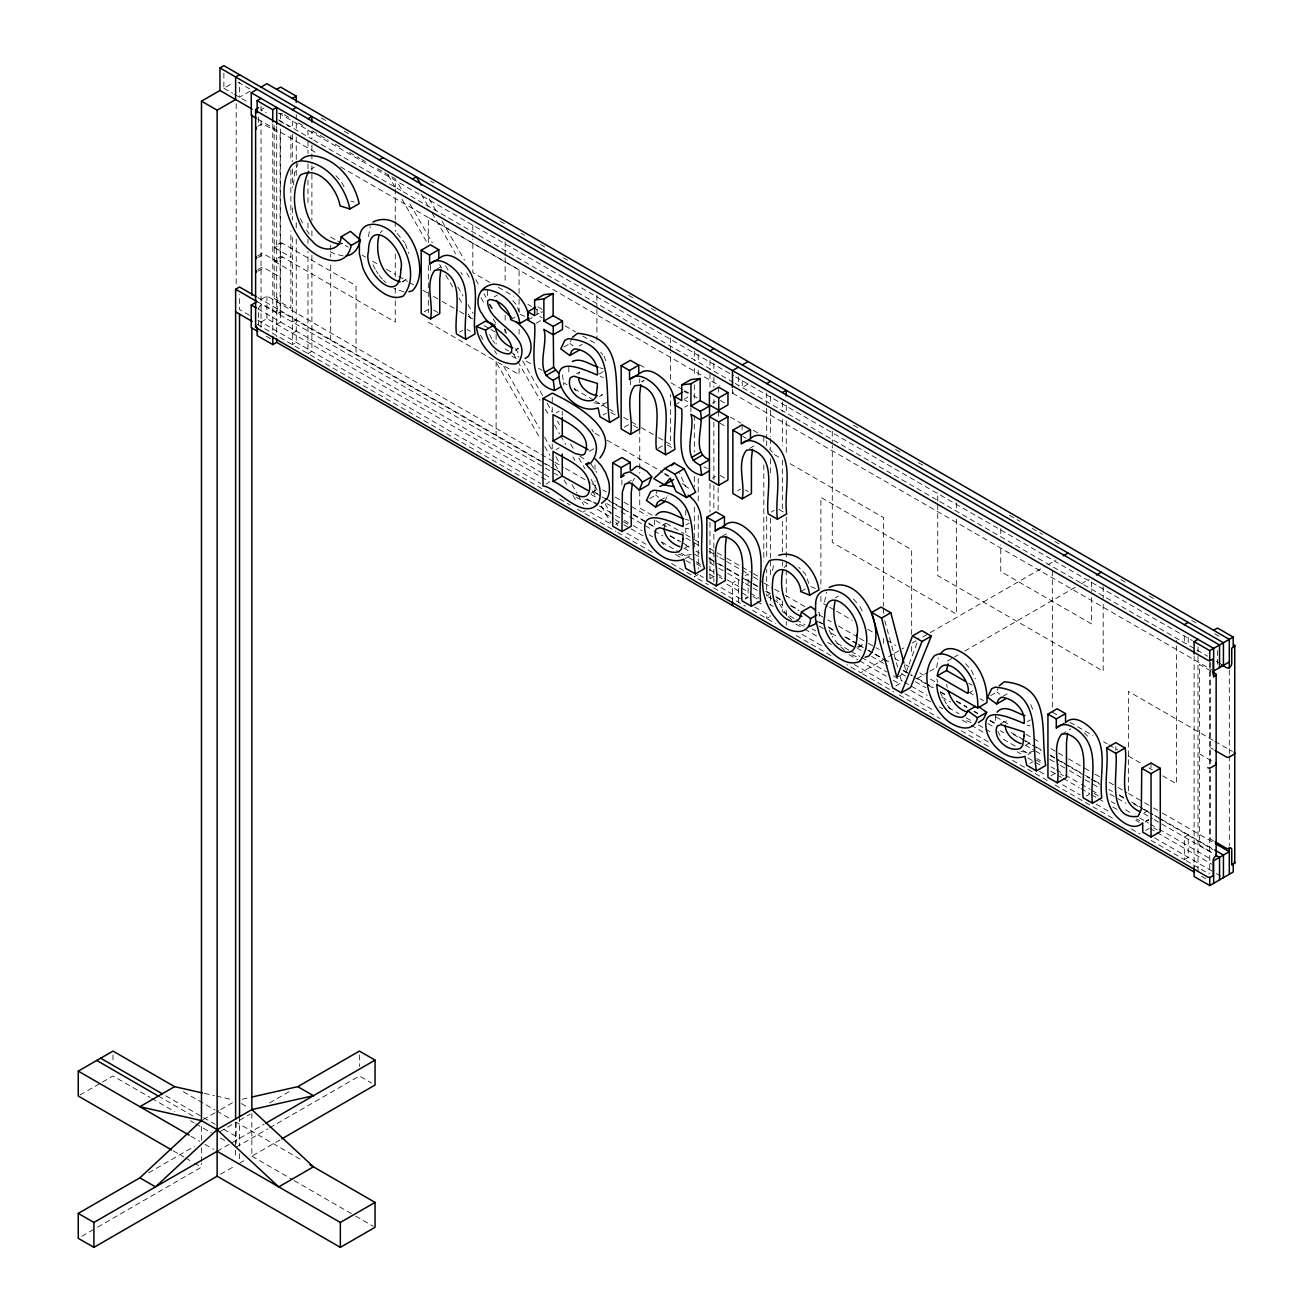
<?xml version="1.0" encoding="UTF-8"?>
<svg xmlns="http://www.w3.org/2000/svg" width="1313" height="1313" viewBox="0 0 1313 1313"><rect width="100%" height="100%" fill="white"/><g stroke="black" fill="none" stroke-linecap="round" stroke-linejoin="round"><path stroke-width="0.75" stroke-dasharray="5 3.75" d="M293.521 184.788L294.654 172.66L298.051 163.567M936.645 667.628L938.204 658.108M368.428 236.619L370.282 226.493M824.597 602.076L826.451 591.933M772.504 570.581L773.915 563.359M487.533 290.567L487.451 297.575M568.874 366.983L568.71 375.141M654.399 519.915L654.399 526.677L629.994 512.431M995.664 715.454L995.5 723.611M664.017 528.138L665.297 523.789M819.148 616.322L819.837 613.269L816.801 611.054M563.851 347.075L570.006 343.53L571.647 338.377M649.541 498.628L655.696 495.067L656.795 491.636M990.642 695.562L996.797 692L997.896 688.57M898.404 676.704L906.101 672.256L918.887 638.036M664.788 501.747L666.692 497.135M578.656 374.107L579.624 372.236M1005.446 722.577L1006.415 720.722M632.768 481.411L634.146 478.851M784.091 567.659L786.011 565.443M402.32 282.049L407.407 277.995M858.505 647.506L863.593 643.436M380.294 232.795L382.313 230.563M591.211 493.261L597.53 488.781M642.123 381.968L644.01 380.393L640.925 382.181M257.775 126.343L261.041 124.374A2.068 1.198 0 0 1 263.979 124.374L280.112 133.696L280.112 314.398L263.979 305.076A2.068 1.198 0 0 0 261.041 305.076A3.463 2.002 -60 0 0 258.595 309.31L258.595 324.557M223.883 73.183L223.883 88.234L232.68 83.162M250.094 91.171L239.524 97.277L239.524 82.21M263.979 107.994L261.041 109.701L266.326 112.737M257.775 255.904L261.041 254.033A2.068 1.198 0 0 1 263.979 254.033L280.112 263.339M257.709 257.643L263.979 254.033M282.558 243.299A2.068 1.198 0 0 0 279.62 243.299L274.729 246.122A2.068 1.198 0 0 0 274.729 247.812L282.558 243.299L356.053 285.725L356.053 354.838M257.775 269.641L261.041 267.77A2.068 1.198 0 0 1 263.979 267.77L280.112 277.076M257.709 271.381L263.979 267.77M282.558 257.036A2.068 1.198 0 0 0 279.62 257.036L274.729 259.859A2.068 1.198 0 0 0 274.729 261.55L282.558 257.036L395.262 322.095L395.262 300.201M261.041 299.43L266.916 296.032L553.036 461.224M261.041 322.013L266.916 318.632L549.49 481.773M276.698 324.278L280.605 322.013L280.605 123.882M292.339 322.013L296.246 319.748M292.339 333.305L296.246 331.057M436.359 269.411L442.53 265.85M424.296 311.772L428.908 309.113M494.213 296.869L497.299 295.097M459.566 332.14L462.652 330.367M510.724 319.666L515.336 316.991M534.637 315.694L542.335 311.247M527.826 320.109L532.438 317.451M536.18 323.162L542.335 319.601M515.385 350.407L518.471 348.618L514.548 348.618M579.099 346.14L582.184 344.367M576.555 373.795L579.64 372.006M598.876 374.156L603.504 371.481M556.105 412.824L559.174 411.051M599.483 396.46L602.569 394.688L598.941 395.804M601.19 406.094L604.275 404.322M603.061 414.99L606.13 413.201M556.105 449.571L559.174 447.799M624.233 427.217L628.861 424.542M589.324 451.295L593.952 448.619L591.539 449.834M684.762 398.824L687.848 397.035M674.866 405.011L679.494 402.352M546.077 484.169L549.162 482.38M684.762 407.178L687.848 405.389M712.499 403.091L715.585 401.302M732.457 389.403L732.457 393.161L735.395 391.471M748.115 384.118L742.239 387.516L742.239 379.982M657.977 448.472L662.589 445.796M626.99 482.872L634.688 478.424M582.693 512.234L585.303 510.741M615.764 524.396L618.833 522.607M660.176 500.351L667.874 495.904M749.559 448.455L755.73 444.894M712.499 478.178L715.585 476.389M662.244 525.331L665.33 523.559M737.496 490.816L740.581 489.043M686.108 524.806L689.194 523.034M685.173 547.997L688.258 546.224L684.615 547.34M721.986 536.393L728.141 532.832M685.337 558.534L691.508 554.972M771.223 512.086L774.309 510.297M698.237 574.421L694.314 576.686L708.232 584.712M709.923 578.754L714.535 576.079M745.177 575.554L748.115 573.863L748.115 596.447L745.177 598.137M745.193 599.122L748.279 597.333M769.303 594.379L766.694 595.872L766.694 569.366M800.684 591.589L805.312 588.93M769.303 616.962L766.694 618.472L766.694 612.826M835.413 597.792L838.498 596.004M79.995 1095.026L100.822 1083.012M102.562 1082.01L112.984 1075.987L149.945 1097.34M893.07 654.12L860.77 672.781L846.819 664.723M894.465 653.316L903.672 647.998M912.125 643.124L916.031 640.859M922.727 637.002L1044.639 566.609M1047.889 564.738L1056.046 560.027M895.712 686.01L901.867 682.465L900.258 676.655M917.048 678.608L928.028 672.272M929.801 671.255L936.875 667.168M947.461 661.046L952.762 657.994M954.535 656.976L958.063 654.924M964.76 651.067L1078.203 585.565M1081.091 583.908L1089.248 579.197M203.22 1119.595L218.844 1110.585M220.568 1109.583L232.729 1102.559M969.47 692.624L972.556 690.851M148.681 1172.772L194.439 1146.347M219.96 1131.609L236.192 1122.238L301.137 1159.724M239.721 1120.202L250.274 1114.097M269.641 1102.92L289.008 1091.743M1002.82 696.399L1008.975 692.837M217.137 1151.304L264.176 1124.158M81.783 1236.288L95.865 1228.147M97.622 1227.13L201.48 1167.175L201.48 1163.351M236.192 1147.135L267.885 1128.835M269.641 1127.818L359.417 1075.987L371.595 1083.012M220.486 1174.265L235.618 1165.534M239.524 1163.285L246.565 1159.215M251.85 1113.539L251.85 1156.162L280.014 1139.914M1000.276 724.054L1006.431 720.492M1027.209 721.74L1030.295 719.967M1026.274 744.931L1029.359 743.158L1025.732 744.274M1061.544 734.213L1070.784 728.879M1027.981 754.581L1031.066 752.792M1029.835 763.46L1032.921 761.688M1051.024 775.688L1055.636 773.012M1086.294 796.055L1089.38 794.283M1144.312 812.78L1147.398 811.007L1144.263 812.123M1145.806 821.101L1148.875 819.328M1145.396 822.004L1148.465 820.231L1145.757 820.904M1145.806 830.407L1148.875 828.634M1184.326 859.588L1188.232 857.323L1188.232 834.74L1184.326 836.988L1184.326 859.588L1148.908 839.138M311.148 168.917L314.464 167.063M402.96 281.524L405.405 280.276M861.574 645.717L856.404 647.293M593.722 491.423L595.839 490.602M607.361 402.533L602.29 403.944L592.458 402.664M691.344 554.546L683.105 555.497L678.148 554.201M1034.152 751.02L1029.08 752.415L1020.907 751.578M242.166 1099.211L250.11 1097.422M339.46 244.12L342.545 243.447M343.218 255.92L334.799 254.016L329.12 251.193M403.961 291.929L393.884 288.532M597.891 503.683L584.449 499.022M204.401 1093.384L214.331 1095.633M216.317 1096.076L232.22 1099.654M600.254 376.667L603.422 377.389M685.944 528.22L689.095 528.942M1027.045 725.153L1030.213 725.876M599.778 367.771L603.176 368.74M685.468 519.324L688.865 520.276M803.983 626.219L797.007 623.347M350.948 201.102L354.247 202.104M971.259 722.61L964.07 719.688M815.357 588.421L809.924 586.255L805.361 574.011L798.862 567.314M519.964 314.332L525.413 316.614M851.792 654.727L856.962 656.992M703.834 466.886L707.346 468.446M1136.287 819.017L1139.766 820.576M512.07 356.447L515.139 357.891M321.324 117.957L328.365 122.027M344.219 131.185L351.26 135.239M430.549 181.013L434.078 183.049M500.04 221.142L505.144 224.08M521.031 233.254L524.56 235.29M540.431 244.464L545.732 247.517M563.375 257.709L568.677 260.762M628.467 295.294L635.492 299.348M651.281 308.457L658.289 312.51M853.368 425.133L860.409 429.187M895.564 449.489L902.589 453.559M918.411 462.685L925.452 466.739M1009.484 515.254L1019.955 521.31M1032.166 528.368L1042.637 534.407M1054.864 541.465L1061.84 545.486M1120.892 579.575L1127.965 583.678M1149.22 595.938L1156.293 600.025M1191.712 620.475L1198.785 624.561M1214.722 633.752L1221.812 637.855M237.932 82.128L251.85 90.154M284.314 114.789L291.371 118.843M298.412 122.913L305.453 126.984M312.494 131.054L328.348 140.196M335.389 144.266L342.43 148.336M349.471 152.406L360.041 158.496M361.797 159.513L365.326 161.548M377.652 168.671L382.936 171.724M384.693 172.742L389.977 175.794M391.75 176.795L395.262 178.831L395.262 186.955M278.422 112.951L733.918 375.928M735.69 376.962L1192.417 640.646M223.883 88.234L232.565 93.256M234.305 94.257L249.454 103.005M278.651 119.86L311.903 139.063L311.903 131.53M313.643 140.064L400.99 190.5M733.376 382.395L402.746 191.501L396.871 181.342M735.149 383.412L1195.273 649.065M1197.029 650.083L1207.599 656.188M1216.396 661.26L1221.681 664.312M279.571 120.96L289.254 126.557M257.775 119.106L315.711 152.554M340.527 166.882L720.049 385.989M732.457 393.161L1211.915 669.975M1210.783 671.009L1199.475 664.476L1199.475 845.178L1212.391 852.629M720.213 400.416L724.858 403.107M639.743 364.768L644.88 367.738M682.891 389.682L670.566 382.559L670.566 352.097M684.647 390.7L691.688 394.753M693.445 395.771L696.957 397.806M730.389 417.107L740.942 423.196M753.268 430.303L758.537 433.356M542.171 309.376L537.066 306.421L537.066 314.775L542.171 317.73M684.106 391.323L687.52 393.293M489.831 282.426L472.828 272.595L472.828 239.13M498.333 287.334L513.859 296.278M527.924 304.403L531.453 306.454M533.226 307.472L542.072 312.576M565.066 325.854L575.685 331.976M582.759 336.062L596.906 344.236M684.106 399.677L687.52 401.647M719.885 423.131L725.17 426.167M742.731 436.31L746.244 438.345M774.358 454.561L781.383 458.614M790.147 463.686L883.567 517.617L883.567 606.196M1213.179 740.335L1128.359 691.36L1128.359 792.609M1214.935 741.353L1232.447 751.463M330.695 237.029L335.931 240.049M337.671 241.05L348.142 247.107M362.109 255.165L365.588 257.184M372.58 261.205L377.816 264.225M386.531 269.263L395.262 274.302M398.742 276.321L407.44 281.343M409.18 282.344L414.399 285.348M423.098 290.37L428.317 293.39M433.52 296.393L440.479 300.414M442.218 301.416L457.86 310.442M459.599 311.46L466.558 315.465M468.298 316.466L473.517 319.486M483.955 325.509L489.158 328.513M490.898 329.53L496.117 332.534M1210.241 747.671L1213.458 749.542M505.144 348.979L508.623 350.998M510.363 351.999L519.078 357.021M526.168 361.124L531.502 364.193M538.593 368.297L542.154 370.348M563.441 382.641L566.986 384.693M574.093 388.796L593.607 400.055M595.38 401.089L607.804 408.261M609.577 409.279L613.138 411.33M623.773 417.468L636.198 424.641M641.466 427.693L656.877 436.589M658.584 437.574L670.566 444.5L670.566 394.557M433.553 309.999L439.757 313.594M467.28 329.481L470.382 331.27M610.84 412.364L615.682 415.171M633.49 425.445L639.694 429.023M667.217 444.91L673.421 448.488M720.213 475.503L724.858 478.195M745.21 489.946L748.312 491.735M778.937 509.411L783.598 512.103M1199.475 753.892L1212.391 761.343M428.317 322.194L494.377 360.336M497.89 362.355L503.174 365.424M504.947 366.442L519.078 374.599L519.078 364.833M274.729 247.812L290.879 257.135M595.019 433.208L600.172 436.195M607.049 440.167L662.77 472.319M664.542 473.353L669.843 476.406M682.235 483.561L685.78 485.613L685.78 489.7M664.805 474.387L668.35 476.422M688.701 488.173L685.189 486.155L679.51 472.729M274.729 261.55L290.879 270.872M1052.32 712.138L1057.621 715.208M1069.997 722.347L1092.99 735.625M1103.593 741.747L1107.138 743.798M1108.911 744.816L1117.74 749.92M1128.359 756.042L1142.08 763.969M1148.941 767.924L1152.371 769.91M1162.661 775.852L1176.382 783.779L1176.382 640.514M968.666 683.269L972.063 685.238M827.863 606.212L820.904 602.191L820.904 596.135M829.603 607.213L834.822 610.233M836.562 611.234L852.235 620.278M867.893 629.321L873.112 632.341M887.079 640.399L895.86 645.471M969.897 692.804L973.294 694.774M980.122 698.713L983.519 700.682M652.134 515.188L639.743 508.033L639.743 491.702M666.298 523.378L684.007 533.587M685.78 534.621L692.591 538.543M694.298 539.528L699.402 542.482M709.627 548.374L725.17 557.352M726.926 558.37L751.528 572.566M753.285 573.584L758.553 576.62M1213.458 840.829L1210.241 838.974L1210.241 769.992M554.808 462.258L563.671 467.379M565.443 468.396L590.276 482.724M592.048 483.758L595.593 485.81M602.683 489.897L606.229 491.948M615.108 497.069L622.198 501.156M623.97 502.19L647.03 515.5M655.893 520.621L666.528 526.759M686.043 538.018L693.133 542.121M694.905 543.139L698.45 545.19M709.102 551.329L717.965 556.449M719.737 557.483L725.055 560.553M726.828 561.57L748.115 573.863M753.416 576.916L762.279 582.036M764.035 583.054L772.897 588.158M774.67 589.192L783.516 594.297M785.289 595.314L804.754 606.557M818.918 614.73L825.992 618.833M827.764 619.851L831.31 621.886M838.383 625.973L857.865 637.215M859.638 638.249L866.711 642.336M868.484 643.354L879.103 649.492M895.039 658.683L898.568 660.734M905.658 664.821L909.187 666.856M919.822 672.995L923.351 675.03M930.441 679.116L937.515 683.203M995.927 716.931L1008.318 724.087M1026.027 734.312L1040.191 742.485M1050.81 748.623L1066.747 757.814M1068.503 758.832L1082.667 767.022M1084.44 768.039L1093.286 773.144M1095.058 774.161L1100.376 777.23M1109.222 782.351L1116.296 786.438M1118.069 787.455L1126.931 792.56M1128.688 793.594L1142.852 801.767M1144.624 802.785L1151.714 806.871M1153.47 807.889L1160.561 811.976M1162.333 813.01L1213.655 842.634M257.725 297.509L552.871 467.92M554.644 468.938L559.962 472.007M593.263 491.226L600.254 495.264M605.49 498.3L610.742 501.32M612.498 502.337L628.238 511.43M670.237 535.671L680.741 541.727M682.481 542.745L689.489 546.782M708.659 557.861L713.878 560.864L709.972 563.129L717.062 567.216M719.196 563.934L742.239 577.244M745.784 579.296L751.102 582.365M752.874 583.382L758.192 586.451M767.055 591.572L770.6 593.624M775.819 596.627L781.038 599.647M791.509 605.687L798.501 609.724M819.493 621.853L826.501 625.891M828.24 626.892L833.492 629.928M845.736 637.002L856.24 643.058M857.996 644.076L866.744 649.131M868.484 650.132L873.736 653.168M875.492 654.169L880.744 657.206M884.24 659.224L889.475 662.244M903.459 670.319L912.19 675.358M917.426 678.394L933.362 687.585M940.436 691.672L947.526 695.759M956.373 700.879L966.992 707.001M974.065 711.088L977.611 713.14M990.002 720.279L995.303 723.348M1011.24 732.556L1023.631 739.695M1025.404 740.729L1034.25 745.833M1036.023 746.851L1041.324 749.92M1050.17 755.024L1059.033 760.145M1060.789 761.163L1083.799 774.44M1085.572 775.474L1092.662 779.561M1094.418 780.579L1099.736 783.648M1119.201 794.89L1124.519 797.943M1131.593 802.03L1142.212 808.168M1143.984 809.185L1152.83 814.306M1154.603 815.324L1159.921 818.393M1161.677 819.41L1212.884 848.969M540.267 461.208L282.558 312.412A2.068 1.198 0 0 0 279.62 312.412L277.174 313.823L277.174 298.576A3.463 2.002 -60 0 0 274.729 297.165A2.068 1.198 0 0 0 274.729 298.855L290.879 308.178L290.879 230.793M542.039 462.225L549.097 466.296M550.869 467.313L559.699 472.417M600.254 495.838L595.019 492.802L595.019 480.886M601.994 496.839L607.23 499.859M608.969 500.877L614.221 503.897M615.961 504.898L631.668 513.974M633.408 514.975L647.375 523.034M649.131 524.051L654.366 527.071M670.073 536.147L678.805 541.186M685.78 545.207L689.194 547.176M696.005 551.115L699.402 553.085M709.627 558.977L725.17 567.955M726.926 568.972L751.578 583.202M753.334 584.219L758.619 587.256M765.643 591.326L769.172 593.361M776.213 597.415L783.254 601.485M790.295 605.556L799.092 610.627M818.442 621.804L821.971 623.839M829.012 627.909L834.28 630.946M844.85 637.051L857.159 644.158M858.932 645.175L865.956 649.246M867.729 650.263L872.997 653.3M874.77 654.317L888.885 662.474M903.081 670.664L911.944 675.785M913.717 676.819L926.141 683.975M927.914 685.009L933.231 688.078M940.321 692.181L947.428 696.267M956.291 701.388L966.926 707.543M974.033 711.63L977.578 713.681M990.002 720.853L995.32 723.923M1013.062 734.164L1020.152 738.267M1021.924 739.285L1030.787 744.405M1032.56 745.423L1041.439 750.544M1050.302 755.664L1055.619 758.733M1057.408 759.767L1062.726 762.837M1064.498 763.854L1089.33 778.199M1091.103 779.216L1099.966 784.337M1108.845 789.458L1112.39 791.509M1119.48 795.612L1124.814 798.681M1133.644 803.786L1138.945 806.839M1140.702 807.856L1156.572 817.031M1158.345 818.048L1213.031 849.626M257.135 301.678L543.648 467.1M545.42 468.134L552.51 472.22M554.283 473.238L557.828 475.29M591.096 494.492L596.332 497.529L592.261 490.455M606.836 503.585L610.332 505.603M612.088 506.621L619.08 510.659M620.836 511.66L627.827 515.714M629.584 516.715L643.583 524.806M645.323 525.807L652.331 529.845M654.071 530.862L662.819 535.917M683.827 548.03L689.062 551.066M694.314 554.086L699.534 557.106M718.835 568.25L725.925 572.337M727.697 573.371L743.65 582.578M745.423 583.596L757.831 590.768M768.433 596.89L771.913 598.892M773.652 599.893L782.335 604.916M819.082 626.12L824.334 629.157M831.326 633.194L836.578 636.231M857.586 648.359L861.082 650.378M871.569 656.434L887.309 665.51M901.292 673.585L906.528 676.622M915.292 681.677L925.911 687.799M941.831 697.006L950.694 702.11M987.852 723.561L993.17 726.631M1000.243 730.717L1003.789 732.769M1025.026 745.029L1033.873 750.133M1035.645 751.151L1040.963 754.22M1049.809 759.341L1058.655 764.445M1060.428 765.463L1067.502 769.549M1069.274 770.567L1083.438 778.74M1085.211 779.774L1099.358 787.948M1109.977 794.07L1125.914 803.277M1143.607 813.486L1152.469 818.606M1154.225 819.624L1212.49 853.253M257.775 308.834L542.712 473.337M544.485 474.354L549.802 477.44M587.042 498.94L597.678 505.078M599.45 506.096L613.647 514.286M615.42 515.32L622.51 519.406M624.282 520.44L631.372 524.527M633.145 525.561L642.024 530.682M649.114 534.768L652.659 536.82M661.522 541.941L679.264 552.182M681.037 553.2L700.535 564.459M709.414 569.579L725.367 578.803M727.139 579.821L739.547 586.977M741.32 587.994L748.394 592.097M750.166 593.115L759.012 598.219M769.631 604.357L773.176 606.393M782.023 611.513L794.414 618.669M796.187 619.687L805.033 624.791M812.123 628.878L815.652 630.929M836.906 643.189L849.298 650.345M851.07 651.363L859.917 656.484M861.689 657.501L886.472 671.813M893.546 675.9L902.392 681.004M904.165 682.021L909.482 685.091M911.255 686.108L927.175 695.316M948.413 707.576L959.048 713.714M966.122 717.801L971.439 720.853M978.513 724.957L983.831 728.009M985.587 729.043L992.677 733.13M1003.296 739.252L1015.688 746.408M1022.761 750.494L1029.852 754.581M1036.925 758.668L1040.47 760.719M1051.089 766.858L1054.634 768.893M1056.407 769.91L1063.481 773.997M1065.253 775.031L1079.417 783.205M1081.19 784.222L1090.036 789.326M1091.809 790.36L1098.883 794.447M1111.274 801.603L1114.819 803.638M1125.438 809.776L1132.512 813.863M1139.602 817.95L1148.448 823.054M1150.221 824.088L1157.295 828.175M1159.067 829.192L1211.915 859.703M623.462 521.721L628.123 524.412M696.514 563.901L704.605 568.578M719.179 576.981L722.281 578.77M752.907 596.463L757.552 599.138M1036.006 759.899L1042.473 763.641M1060.28 773.915L1063.382 775.704M1094.008 793.397L1098.653 796.072M1153.618 827.814L1156.95 829.734M576.095 497.135L590.276 505.324M597.366 509.411L613.335 518.635M615.108 519.653L622.198 523.756M623.97 524.773L629.288 527.842M631.061 528.876L643.485 536.032M675.407 554.463L684.27 559.584M686.043 560.602L694.905 565.722M709.102 573.912L714.42 576.998M726.828 584.154L748.115 596.447M756.961 601.551L764.035 605.638M795.908 624.036L802.982 628.123M804.754 629.14L817.146 636.296M827.764 642.434L831.31 644.486M849.002 654.695L857.865 659.815M859.638 660.833L886.177 676.162M893.267 680.249L900.341 684.336M910.959 690.474L930.441 701.716M939.287 706.821L942.832 708.856M962.298 720.098L969.388 724.202M971.144 725.219L985.308 733.393M1017.181 751.791L1020.71 753.826M1027.8 757.913L1040.191 765.069M1050.81 771.207L1061.429 777.345M1063.202 778.363L1079.122 787.554M1080.894 788.571L1089.757 793.692M1091.513 794.71L1096.831 797.779M1098.604 798.796L1103.905 801.866M1112.768 806.97L1118.069 810.039M1135.778 820.264L1139.323 822.299M1149.942 828.437L1155.243 831.506M1157.016 832.524L1211.899 864.2M249.454 315.317L239.524 309.589L239.524 294.539M257.725 320.109L540.529 483.381M590.111 512.004L611.07 524.1M626.777 533.176L645.947 544.239M699.977 575.422L703.44 577.441M720.968 587.551L742.239 599.828M754.647 607L770.6 616.207M801.931 634.294L822.857 646.373M854.221 664.476L889.131 684.647M904.952 693.773L933.28 710.136M968.699 730.57L988.164 741.812M1039.519 771.453L1044.82 774.522M1062.529 784.747L1080.238 794.972M1096.174 804.163L1110.338 812.353M1154.587 837.907L1214.64 872.571M1216.396 873.588L1221.681 876.641M257.135 324.278L552.576 494.837M559.666 498.94L570.302 505.078M577.392 509.165L615.895 531.404M617.635 532.405L652.495 552.527M671.665 563.605L692.575 575.668M713.517 587.764L745.423 606.179M752.513 610.282L775.392 623.478M796.285 635.558L831.145 655.679M862.51 673.782L893.956 691.951M899.274 695.004L939.993 718.523M961.231 730.783L991.331 748.164M1012.586 760.424L1047.987 780.874M1055.078 784.961L1113.506 818.688M1131.199 828.913L1140.061 834.034M1186.082 860.606L1208.961 873.818M266.26 336.325L271.479 339.328M1201.493 876.263L1208.452 880.284M241.411 1103.577L248.37 1107.581M183.393 1091.743L215.069 1110.043M216.842 1111.061L230.924 1119.185M165.783 1095.813L215.069 1124.273M223.883 1129.344L239.524 1138.387M158.348 1096.043L193.553 1116.362M151.701 1098.357L174.596 1111.569M190.434 1120.711L193.947 1122.746M195.719 1123.764L211.557 1132.906M220.354 1137.994L225.639 1141.03M251.85 1156.162L292.339 1179.534M294.096 1180.551L353.936 1215.116M355.708 1216.133L373.302 1226.293M190.927 1136.172L199.724 1141.26M204.959 1144.28L213.658 1149.302M173.316 1150.91L183.886 1157.016M185.642 1158.033L192.683 1162.087M194.439 1163.105L201.48 1167.175M579.772 456.12L586.156 460.174M570.006 343.53L573.042 345.746M996.797 692L999.833 694.232M655.696 495.067L658.732 497.299M844.571 650.28L839.647 645.832A32.595 18.825 60 0 1 832.327 636.231M383.462 280.391L385.94 282.607M788.063 616.454L791.657 619.736M853.352 598.941L859.096 605.293M397.183 233.501L404.552 242.56M965.515 663.656L971.275 670.073L975.411 678.919M1084.522 732.933L1087.525 736.117M769.451 448.964L772.454 452.148M661.637 542.335L663.787 544.632M512.792 300.496L516.37 304.616L519.554 312.642M336.013 175.761L340.527 180.981M590.85 463.981L596.873 472.516M947.313 705.311L951.761 710.563M600.681 352.212L602.897 354.855M786.864 615.37L776.672 599.581M492.72 340.461L494.804 343.169M574.158 388.271L575.964 390.782M306.503 229.988L309.195 233.944M460.797 272.201L462.357 274.614M946.345 703.817L940.387 692.854M341.659 182.277L345.401 189.039M859.917 606.639L862.904 612.383M491.866 339.017L488.813 333.01M429.088 198.805L435.932 210.671M442.054 221.273L464.507 260.171M475.733 279.603L479.819 286.677M483.906 293.751L485.941 297.28M490.028 304.353L493.081 309.655M504.307 329.103L508.394 336.177M515.533 348.552L518.602 353.853M522.689 360.927L543.09 396.28M547.176 403.354L552.281 412.184M557.385 421.03L559.42 424.559M570.646 444.007L573.715 449.309M578.82 458.139L584.942 468.757M591.063 479.36L597.185 489.962M605.145 503.732L611.005 513.908M615.895 522.377L617.849 525.758M421.26 194.291L428.104 206.157M432.026 212.919L455.496 253.59M466.722 273.022L470.809 280.096M481.018 297.772L484.07 303.073M493.261 318.993L496.314 324.295M513.662 354.346L516.731 359.647M517.749 361.42L540.201 400.301M545.305 409.147L549.392 416.205M554.496 425.051L559.601 433.881M560.618 435.653L565.722 444.5M572.862 456.875L574.897 460.403M601.223 505.997L611.005 522.935M409.886 203.876L432.338 242.774M445.599 265.751L448.669 271.052M457.843 286.956L462.947 295.802M468.052 304.632L473.156 313.479M494.591 350.587L496.626 354.133M503.782 366.508L539.495 428.366M544.6 437.213L551.739 449.588M555.826 456.661L559.912 463.719M571.943 484.563L576.834 493.048M577.818 494.738L583.678 504.898M388.074 175.121L394.918 186.988M401.893 199.067L427.398 243.25M439.658 264.471L441.693 268M445.78 275.074L452.919 287.449M459.041 298.051L463.128 305.125M468.232 313.971L472.303 321.029M480.476 335.176L483.529 340.477M496.806 363.455L539.659 437.705M544.764 446.535L549.868 455.381M554.972 464.211L562.112 476.586M564.114 480.049L567.052 485.137M572.928 495.296L576.834 502.075M591.884 429.335L593.345 432.043M997.929 731.522L1000.063 735.477M489.158 304.091L491.669 308.965M300.431 218.467L302.45 223.013M405.372 243.906L408.835 253.393M1030.787 704.638L1032.757 709.43M603.996 356.168L605.982 360.96M884.749 620.606L897.583 666.988M904.345 664.87L906.101 672.256M946.542 684.237L947.231 687.503M936.858 678.821L937.515 682.415M562.473 374.829L563.819 385.103M1229.313 670.106L1229.313 753.744M1229.313 755.796L1229.313 845.556M1217.578 650.526L1217.578 666.873M1210.241 662.343L1210.241 767.957M1209.749 662.901L1209.749 873.293M1198.014 646.882L1198.014 654.416M1198.014 656.303L1198.014 874.261M1194.108 655.909L1194.108 864.266M1188.232 637.478L1188.232 645.011M1184.326 635.968L1184.326 643.501M1150.976 762.951L1150.976 768.926M1115.804 746.555L1115.804 750.478M1103.183 586.698L1103.183 598.252M1103.183 604.325L1103.183 671.14L937.745 575.636L937.745 492.178M1091.513 581.889L1091.513 591.506M1091.513 597.579L1091.513 623.905L1000.752 571.5L1000.752 544.944M1052.32 570.909L1052.32 708.117M1000.752 528.597L1000.752 536.771M956.356 502.912L956.356 511.052M956.356 519.193L956.356 614.057L832.278 542.417L832.278 445.419M911.665 634.491L911.665 549.786L820.904 497.381L820.904 588.076M911.665 646.554L911.665 654.596M883.567 608.214L883.567 614.238M883.567 638.364L883.567 644.109M832.278 431.206L832.278 443.384M786.257 405.389L786.257 412.922M786.257 421.079L786.257 455.759M786.257 516.977L786.257 559.814M786.257 561.849L786.257 567.971M786.257 570.006L786.257 596.529M786.257 610.184L786.257 619.588M786.257 621.476L786.257 625.251M782.335 402.008L782.335 411.412M782.335 419.257L782.335 445.78M782.335 460.059L782.335 511.069M782.335 521.261L782.335 551.87M782.335 562.079L782.335 566.149M782.335 600.829L782.335 610.561M770.6 396.362L770.6 403.895M770.6 410.017L770.6 436.523M770.6 438.575L770.6 448.767M770.6 458.976L770.6 473.254M770.6 518.143L770.6 558.944M770.6 560.979L770.6 577.293M770.6 595.511L770.6 604.916M766.694 392.964L766.694 404.273M766.694 408.195L766.694 438.788M766.694 440.823L766.694 446.945M766.694 516.321L766.694 559.157M763.821 436.408L763.821 442.448M763.821 464.884L763.821 561.225M742.108 424.821L742.108 430.943M738.333 376.601L738.333 386.006M738.333 602.093L738.333 579.509L732.457 582.89L732.457 601.715M718.671 387.187L718.671 394.228M718.671 411.281L718.671 419.454M718.129 487.697L718.129 510.248M713.878 363.603L713.878 371.136M713.878 377.258L713.878 387.466M713.878 399.694L713.878 403.78M713.878 422.146L713.878 483.348M713.878 485.383L713.878 509.871M713.878 534.342L713.878 581.577M709.972 360.222L709.972 369.626M709.972 373.401L709.972 389.715M709.972 483.561L709.972 512.119M709.972 522.328L709.972 578.18M698.237 354.576L698.237 362.109M698.237 370.266L698.237 376.388M698.237 478.392L698.237 500.827M698.237 515.106L698.237 568.775M694.314 351.178L694.314 360.599M694.314 368.444L694.314 376.601M694.314 384.758L694.314 401.089M694.314 415.368L694.314 452.082M694.314 476.57L694.314 486.762M694.314 507.179L694.314 550.016M690.933 407.67L690.933 411.708M685.78 510.117L685.78 516.239M685.78 528.483L685.78 532.569M670.566 337.884L670.566 350.062M639.743 378.751L639.743 382.756M639.743 428.711L639.743 473.32M630.388 380.754L630.388 384.824M621.919 479.967L621.919 486.105M596.906 295.376L596.906 307.587M596.906 309.622L596.906 340.165M595.019 464.999L595.019 470.957M562.259 411.297L562.259 415.368M552.248 397.232L552.248 405.372M552.248 407.407L552.248 411.478M552.248 444.007L552.248 450.096M519.078 293.406L519.078 269.789L428.317 217.384L428.317 243.381M519.078 299.298L519.078 311.247M519.078 329.153L519.078 337.129M505.144 241.92L505.144 255.789M505.144 257.775L505.144 283.378M505.144 315.136L505.144 321.111M505.144 329.071L505.144 333.059M496.117 334.454L496.117 344.055M496.117 361.338L496.117 435.719M472.828 225.245L472.828 237.144M430.451 265.308L430.451 271.446M428.317 265.39L428.317 312.592M395.262 188.99L395.262 219.468M395.262 221.487L395.262 231.646M395.262 254L395.262 278.29M395.262 288.253L395.262 298.199M359.417 1054.93L359.417 1066.419M330.695 245.039L330.695 257.053M330.695 265.078L330.695 340.198M311.903 145.185L311.903 163.534M311.903 165.586L311.903 220.666M311.903 230.858L311.903 236.98M311.903 255.346L311.903 351.375L307.981 353.64L307.981 251.489M307.981 130.02L307.981 137.553M307.981 141.312L307.981 153.555M307.981 163.764L307.981 169.886M307.981 180.078L307.981 202.514M307.981 222.915L307.981 231.088M307.981 239.245L307.981 243.315M296.246 114.526L296.246 130.02M296.246 136.995L296.246 159.464M296.246 161.515L296.246 175.811M296.246 222.783L296.246 228.922M296.246 239.13L296.246 342.348L292.339 344.597L292.339 234.288M292.339 120.993L292.339 128.51M292.339 134.32L292.339 161.794M292.339 169L292.339 187.365M292.339 207.766L292.339 220.01M290.879 135.584L290.879 159.891M290.879 170.017L290.879 214.593M280.605 113.657L280.605 121.83M276.698 126.229L276.698 336.702M274.204 125.736L274.204 298.33M272.776 123.996L272.776 332.353M266.916 296.032L266.916 318.632M261.041 105.926L261.041 111.572M261.041 120.993L261.041 331.418M258.595 117.251L258.595 122.962A3.463 2.002 -60 0 0 261.041 124.374M239.524 1116.707L239.524 1146.036M239.524 1153.7L239.524 1159.445M236.192 103.694L236.192 286.234M236.192 1122.238L236.192 1143.295M235.618 1122.91L235.618 1148.301M235.618 1150.221L235.618 1157.885M201.48 1126.505L201.48 1142.277M201.48 1148.022L201.48 1161.431M112.984 1054.93L112.984 1062.578M279.62 113.771A2.068 1.198 0 0 1 282.558 113.771M831.441 634.704A32.595 18.825 60 0 1 828.339 628.172M382.329 279.177A32.595 18.825 60 0 1 379.096 275.205M378.078 273.777A32.595 18.825 60 0 1 376.142 270.79M375.255 269.263A32.595 18.825 60 0 1 372.153 262.731"/><path stroke-width="1.5" d="M975.526 706.378L967.829 710.809L965.334 715.257L962.101 717.407C945.984 717.111 937.269 698.614 936.793 684.368L977.693 707.986C978.858 686.666 967.878 663.475 947.379 655.187A32.94 19.022 60 0 0 934.298 655.909C919.921 672.978 928.554 700.847 942.521 715.897C950.399 725.925 973.179 736.298 977.43 717.735L986.67 712.401L978.677 706.64M782.712 571.057C779.151 587.682 783.5 610.758 801.931 616.404M378.866 236.127C374.829 253.228 381.082 277.355 400.219 281.852M440.823 269.395L439.757 278.996L439.757 313.594L430.5 318.928L421.21 313.561L421.21 250.209L430.451 244.874L438.821 249.716L438.821 258.71L429.581 264.044L429.581 255.05L438.821 249.716M640.777 384.84L639.694 394.425L639.694 429.023L630.453 434.357L621.147 428.99L621.147 365.654L630.388 360.32L638.758 365.145L638.758 374.156L629.518 379.49L629.518 370.479L638.758 365.145M726.45 536.377L725.367 545.978L725.367 580.559L716.127 585.893L706.837 580.527L706.837 517.191L716.077 511.857L724.448 516.682L724.448 525.692L715.208 531.026L715.208 522.016L724.448 516.682M752.497 449.341L751.413 458.926L751.413 493.524L742.173 498.858L732.867 493.491L732.867 430.155L742.108 424.821L750.478 429.646L750.478 438.657L742.781 443.105M835.035 601.584C831.277 618.111 836.512 639.529 853.368 646.685M1067.551 733.311L1066.484 742.912L1066.484 777.493L1057.244 782.827L1047.938 777.46L1047.938 714.124L1057.178 708.79L1065.549 713.616L1065.549 722.626C1073.821 714.387 1085.753 723.036 1092.121 729.585C1109.108 747.934 1098.718 775.868 1101.755 797.861L1092.514 803.195L1083.225 797.828C1080.271 778.527 1093.335 741.796 1066.271 733.672L1061.544 734.213C1051.237 747.294 1060.658 767.678 1057.244 782.827M937.301 675.834C940.797 649.558 972.277 677.606 967.927 693.527L937.301 675.834L946.542 670.5L947.986 663.869M632.374 483.184L631.208 493.031L631.208 526.201L621.968 531.535L612.679 526.168L612.679 462.833L621.919 457.498L630.289 462.324L630.289 470.005M816.768 615.058L810.597 618.604C809.645 638.331 785.437 632.571 777.624 620.704C763.624 605.277 756.419 578.311 769.484 560.585C789.671 554.48 807.298 576.752 809.727 595.199L818.967 589.865C816.538 571.418 798.911 549.146 778.724 555.251M815.275 609.954L810.695 606.622L801.455 611.956L799.814 618.013L796.81 621.213L792.691 621.738C774.26 616.092 769.91 593.033 773.472 576.391C780.414 558.977 801.422 579.378 800.684 591.589L809.727 595.199M346.255 255.789C354.264 255.132 358.761 247.139 360.468 240.082L350.44 231.367L341.199 236.701C340.231 253.032 320.339 251.62 312.363 241.28C295.113 225.212 288.811 195.965 300.234 175.171C318.632 164.782 337.326 189.072 340.067 205.928L349.931 208.948L359.171 203.613C354.247 180.587 335.915 156.789 310.902 155.558A43.099 24.881 60 0 0 300.546 160.235M360.468 240.082L351.228 245.416C344.942 274.663 310.065 255.871 299.955 239.278C285.988 218.713 276.928 187.874 291.305 165.569A43.099 24.881 60 0 1 301.662 160.892C326.674 162.123 345.007 185.921 349.931 208.948M986.67 712.401L983.437 719.163L978.251 722.626M871.75 612.4L892.627 687.799L901.309 692.804L910.549 687.47L931.311 636.116L921.759 630.601L912.502 635.935L896.861 677.59L881.565 618.078L871.75 612.4L881.007 607.066L890.805 612.744L903.902 663.016M621.968 531.535L622.362 492.063L624.906 484.202L629.567 482.774L632.456 483.906L639.283 490.176L642.484 482.068L651.724 476.734L646.899 471.351L639.054 466.492L636.198 466.46L631.307 470.661M651.724 476.734L648.524 484.842L639.283 490.176M901.309 692.804L922.071 641.45L931.311 636.116M609.692 422.376C603.734 388.697 617.208 342.841 568.332 338.672L564.853 340.33L560.766 348.864L569.858 355.544L571.762 350.916L574.487 348.815C587.157 349.75 599.171 361.797 597.333 375.042C583.251 369.216 551.969 354.444 560.388 384.43C565.279 399.25 581.971 413.464 598.121 407.883L599.975 416.763L609.692 422.376L618.932 417.025C612.974 383.363 626.449 337.507 577.572 333.338L572.468 337.26M695.365 573.912C689.407 540.234 702.898 494.394 654.005 490.209L650.542 491.866L646.456 500.401L655.548 507.081L657.452 502.469L660.176 500.351C672.83 501.287 684.861 513.334 683.023 526.579C668.941 520.752 637.642 505.981 646.062 535.967C650.953 550.787 667.644 565.017 683.794 559.42L685.665 568.299L695.365 573.912L704.605 568.578C695.611 545.125 712.089 512.218 688.061 495.083M1036.466 770.846C1030.524 737.167 1043.999 691.327 995.106 687.142L991.643 688.8L987.557 697.334L996.649 704.014L998.553 699.402L1001.277 697.285C1013.931 698.237 1025.962 710.284 1024.124 723.512C1010.042 717.686 978.743 702.915 987.179 732.9C992.054 747.721 1008.745 761.95 1024.895 756.354L1026.766 765.233L1036.466 770.846L1045.722 765.512C1039.765 731.833 1053.239 685.993 1004.363 681.808L999.259 685.731M308.67 171.199C295.999 196.769 308.588 239.064 339.46 244.12M630.289 462.324L621.049 467.658L621.049 477.259L624.118 473.451L629.797 471.827L637.658 476.685L642.484 482.068M817.178 621.459L814.963 624.167L808.906 626.744M664.427 484.842L670.27 478.063L675.949 491.489L686.486 497.561L695.726 492.227L684.106 468.823L674.193 463.095L664.952 468.429L653.792 478.687L664.427 484.842L673.667 479.508M528.433 315.022C525.315 298.987 509.953 284.511 493.36 284.182C477.981 286.497 473.714 303.024 482.429 314.299C489.388 328.447 513.908 334.503 511.545 352.032L509.231 353.952C496.856 353.936 486.811 341.922 485.515 330.105L476.324 326.461C478.506 345.664 495.789 365.063 515.861 363.898L519.16 361.617C533.636 333.748 487.386 324.721 487.55 301.005L489.601 299.545C500.04 300.201 509.411 309.261 510.724 319.666L519.817 323.49L529.057 318.14M655.926 515.27C663.541 506.457 675.358 516.452 683.827 518.668M997.027 712.204C1004.642 703.407 1016.475 713.386 1024.928 715.601M940.436 653.644L943.555 650.575A32.94 19.022 60 0 1 956.619 649.853C977.135 658.141 988.098 681.332 986.933 702.652L977.693 707.986M309.934 1164.812L375.058 1202.413L375.058 1227.31L340.346 1247.35L217.137 1176.218L93.912 1247.35L78.255 1238.323L78.255 1213.409L139.867 1177.843L201.48 1120.596L201.48 101.167L219.96 90.499L252.162 109.094M671.403 465.655L674.193 463.095M429.581 264.044C437.853 255.805 449.785 264.455 456.153 271.02C473.14 289.352 462.75 317.286 465.787 339.296L475.027 333.945C471.991 311.952 482.38 284.018 465.393 265.686C459.238 259.547 448.307 251.029 439.937 257.84M629.518 379.49C637.79 371.251 649.738 379.9 656.09 386.449C673.093 404.798 662.688 432.732 665.724 454.725L674.964 449.391C671.928 427.381 682.333 399.464 665.33 381.115C659.175 374.993 648.245 366.458 639.874 373.269M750.478 438.657C758.75 430.418 770.698 439.051 777.05 445.616C794.053 463.965 783.648 491.883 786.684 513.892L777.444 519.226L768.154 513.859C765.2 494.541 778.264 457.81 751.2 449.703L746.49 450.228C736.166 463.325 745.587 483.709 742.173 498.858M715.208 531.026C723.463 522.787 735.411 531.437 741.779 537.985C758.766 556.335 748.377 584.269 751.413 606.261L760.654 600.927C757.617 578.935 768.007 551 751.02 532.651C744.652 526.103 732.703 517.453 724.448 525.692M1065.549 713.616L1056.309 718.95L1056.309 727.96C1064.58 719.721 1076.512 728.37 1082.88 734.919C1099.867 753.268 1089.478 781.202 1092.514 803.195M599.811 458.024C622.838 429.564 571.664 402.402 552.248 393.161L542.991 398.512L542.991 485.941C557.598 487.599 582.496 521.146 597.924 503.732A31.348 18.103 60 0 0 599.253 485.941L596.479 478.227L591.999 470.858L585.926 464.195L588.995 462.422M372.925 222.078C405.192 206.043 433.487 268.952 412.479 290.731L408.917 291.781M829.11 587.518C861.377 571.483 889.672 634.392 868.648 656.172L865.086 657.222M525.102 358.564L528.4 356.266C535.983 343.891 525.889 329.186 515.894 321.636M219.96 90.499L219.96 67.915L223.883 65.65L1223.437 642.746L1223.437 665.33M239.524 74.677L235.618 76.942L235.618 99.525L217.137 110.194L201.48 101.167M256.15 118.17L251.259 115.347L251.259 92.747L257.135 89.366M261.041 87.101L266.916 83.72L1229.313 639.349L1229.313 668.071M257.135 112.918L257.135 100.658L261.041 98.393M276.698 89.366L280.605 87.101L296.246 96.144L296.246 102.266M258.595 107.715L256.15 109.127A2.068 1.198 0 0 0 256.15 110.817L1207.796 660.242A2.068 1.198 0 0 0 1210.734 660.242L1213.179 658.831L1213.179 674.078A3.463 2.002 -60 0 0 1215.625 675.489A2.068 1.198 0 0 0 1215.625 673.799L1212.391 671.944M257.135 100.658L272.776 109.701L276.698 107.436L276.698 124.374M292.339 98.393L296.246 96.144M292.339 109.701L296.246 107.436M307.981 118.728L311.903 116.463L311.903 122.125M379.26 159.874L383.183 157.626M412.463 179.044L416.369 176.795L421.26 185.264M235.618 1118.971L235.618 289.27L239.524 287.005L256.084 296.557M257.775 331.418L251.259 327.659L251.259 305.076L257.135 301.678L235.618 289.27M257.135 327.397L257.135 335.57L272.776 344.597L276.698 342.348L1194.469 872.226M476.324 326.461L485.564 321.127L492.917 324.048M560.733 386.875L554.578 390.437C524.954 382.74 536.475 345.319 534.637 324.048L527.826 320.109L527.826 311.755L534.637 315.694L534.637 300.021L543.877 294.686L553.118 293.57L553.118 315.694L562.473 321.094L562.473 329.448L553.233 334.782L543.877 329.382C548.818 344.334 533.57 372.465 553.233 380.179L559.387 376.618M485.515 330.105L494.755 324.771M534.637 300.021L543.877 298.904L553.118 293.57M527.826 311.755L535.523 307.324M543.877 298.904L543.877 321.045L553.118 315.694M558.386 372.892L553.61 367.279L553.233 326.428L562.473 321.094M569.858 355.544L579.099 350.21M544.37 372.613L553.61 367.279M545.978 375.616L555.218 370.282M694.314 341.774L698.237 339.509M553.019 441.037L575.11 453.527L582.299 455.168L584.712 453.953C593.574 433.7 566.707 422.097 553.019 414.613L553.019 441.037L562.259 435.686L588.191 449.653M709.972 350.817L713.878 348.552M709.332 470.891L701.618 475.322C672.01 467.641 683.515 430.204 681.693 408.95L674.866 405.011L674.866 396.657L681.693 400.596L681.693 384.906L690.933 379.572L700.174 378.472L700.174 400.596L709.529 405.996L709.529 414.35L700.289 419.684L690.933 414.284C695.874 429.236 680.626 457.367 700.289 465.065L709.529 459.731C690.457 452.542 704.72 425.691 700.289 411.33L709.529 405.996M681.693 384.906L690.933 383.806L700.174 378.472M674.866 396.657L682.563 392.21M738.333 367.18L732.457 370.578L732.457 387.516M742.239 364.932L748.115 361.535M553.019 481.411C560.864 482.626 588.224 510.708 589.8 487.615C589.389 467.609 567.035 460.141 553.019 451.344L553.019 481.411L562.259 476.077L587.929 490.471M709.43 392.521L718.671 387.187L727.96 392.554L727.96 404.896L718.72 410.23L709.43 404.864L709.43 392.521L718.72 397.888L727.96 392.554M690.933 383.806L690.933 405.93L700.174 400.596M709.43 416.615L718.671 411.281L727.96 416.648L727.96 479.984L718.72 485.318L709.43 479.951L709.43 416.615L718.72 421.982L727.96 416.648M766.694 383.56L770.6 381.295M621.049 477.259L624.118 475.487M782.335 392.587L786.257 390.338L786.257 395.984M691.426 457.515L700.666 452.181M693.018 460.518L702.258 455.184M732.867 430.155L741.238 434.98L750.478 429.646M664.952 468.429L674.866 474.157L684.106 468.823M655.548 507.081L664.788 501.747M171.56 1149.893L78.255 1096.043L78.255 1071.129L112.984 1051.089L174.596 1086.655L202.415 1092.941M881.565 618.078L890.805 612.744M1063.218 555.891L1068.109 553.068M174.596 1086.655L139.867 1106.711L201.48 1120.596L217.137 1129.64L278.733 1186.886L313.462 1166.83L251.85 1109.6L251.85 328.102M1096.421 575.045L1101.312 572.222M252.096 1096.979L297.805 1086.655L359.417 1051.089L375.058 1060.133L375.058 1085.03L281.77 1138.896M78.255 1213.409L93.912 1222.452L217.137 1151.304L340.346 1222.452L375.058 1202.413M265.932 1123.14L375.058 1060.133M996.649 704.014L1005.889 698.68M1184.326 624.676L1188.232 622.411M1194.108 653.874L1194.108 641.614L1198.014 639.349M1213.655 630.322L1217.578 628.057L1233.219 637.1L1233.219 647.309M1056.309 727.96L1064.006 723.512M1194.108 641.614L1209.749 650.657L1233.219 637.1M1213.655 670.976L1229.313 661.949M1106.564 747.967L1115.853 753.334C1118.545 769.516 1105.464 820.888 1138.158 816.341L1141.358 809.153L1141.736 768.286L1150.976 762.951L1160.282 768.318L1160.282 831.654L1151.041 836.988L1142.72 832.179L1142.72 822.874C1134.498 831.195 1122.5 822.972 1116.247 816.194C1099.26 797.861 1109.551 769.96 1106.564 747.967L1115.804 742.633L1125.11 748C1128.556 767.531 1115.18 802.046 1140.472 811.779M1115.853 753.334L1125.11 748M1141.736 768.286L1151.041 773.652L1160.282 768.318M1194.108 866.301L1194.108 876.526L1209.749 885.553L1233.219 872.013L1233.219 863.839M601.617 503.322L607.164 498.398A31.348 18.103 60 0 0 608.493 480.607L605.72 472.893L601.239 465.524L595.166 458.861M659.783 486.532L663.246 484.874L673.782 486.565M481.526 290.715L484.12 289.517C501.829 289.943 517.831 306.077 519.817 323.49M572.37 361.485C581.085 357.185 589.898 364.899 598.154 367.115M585.926 464.195L590.571 463.358C613.598 434.898 562.424 407.736 542.991 398.512M597.448 395.623C588.487 394.573 579.722 387.253 578.557 378.046M967.353 712.089C957.604 709.102 950.989 700.059 948.068 690.654M512.677 347.797C503.634 344.367 496.445 336.079 495.132 326.395M680.134 546.799C672.01 544.025 664.46 537.148 664.017 528.138M1021.251 743.732C1013.111 740.959 1005.561 734.098 1005.118 725.071M219.96 67.915L1219.531 645.011L1219.531 667.595M251.259 92.747L1213.655 648.392L1213.655 677.098M1221.533 664.788L1226.375 667.595A2.068 1.198 0 0 0 1229.313 667.595A3.463 2.002 -60 0 0 1231.758 663.36L1231.758 648.113L1234.204 646.702A2.068 1.198 0 0 0 1234.204 645.011M421.21 250.209L429.581 255.05M543.877 321.045L553.233 326.428M621.147 365.654L629.518 370.479M690.933 405.93L700.289 411.33M1215.083 750.478L1226.375 756.994A2.068 1.198 0 0 0 1229.313 756.994L1234.204 754.171A2.068 1.198 0 0 0 1234.204 752.48M465.787 339.296L456.481 333.929C453.543 314.611 466.607 277.88 439.543 269.756L434.816 270.297C424.509 283.378 433.93 303.763 430.5 318.928M665.724 454.725L656.434 449.358C653.48 430.04 666.544 393.309 639.48 385.185L634.77 385.727C624.446 398.824 633.867 419.208 630.453 434.357M612.679 462.833L621.049 467.658M706.837 517.191L715.208 522.016M912.502 635.935L922.071 641.45M1047.938 714.124L1056.309 718.95M946.542 670.5L965.268 681.299M1215.083 841.764L1226.375 848.28A2.068 1.198 0 0 0 1229.313 848.28A3.463 2.002 -60 0 1 1231.758 849.692L1231.758 864.939L1234.204 863.527A2.068 1.198 0 0 0 1234.204 861.837M1215.395 843.652L1229.313 851.677L1213.655 860.704L1213.655 883.304M1214.64 849.987L1223.437 855.058L1223.437 877.658M1216.002 855.288L1219.531 857.323L1219.531 879.907M251.259 305.076L256.15 307.899M751.413 606.261L742.108 600.894C739.17 581.577 752.234 544.862 725.17 536.738L720.443 537.28C710.136 550.36 719.557 570.745 716.127 585.893M235.618 311.854L252.162 321.406M297.805 1086.655L313.462 1095.699L251.85 1109.6L217.137 1129.64L155.525 1186.886L139.867 1177.843M100.658 1058.212L162.27 1093.778M96.752 1060.461L158.348 1096.043M78.255 1071.129L189.154 1135.154M967.829 710.809L977.43 717.735M801.455 611.956L810.597 618.604M341.199 236.701L351.228 245.416M511.775 317.746L500.795 307.685L496.38 300.496M674.866 474.157L686.486 497.561M700.289 465.065L701.618 475.322M553.233 380.179L554.578 390.437M1234.745 645.536L1234.745 863.002M1229.313 847.591L1229.313 874.261M1216.15 674.34L1216.15 855.649M1209.749 650.657L1209.749 660.866M1209.749 877.379L1209.749 885.553M1151.041 773.652L1151.041 836.988M777.444 519.226C774.407 497.233 784.813 469.299 767.81 450.95C761.458 444.401 749.51 435.752 741.238 443.991L741.238 434.98M732.457 601.715L732.457 605.474M718.72 397.888L718.72 410.23M718.72 421.982L718.72 485.318M562.259 417.403L562.259 435.686M562.259 454.035L562.259 476.077M340.346 1222.452L340.346 1247.35M276.698 338.573L276.698 342.348M272.776 109.701L272.776 121.945M272.776 336.423L272.776 344.597M255.608 109.668L255.608 327.118M251.85 114.773L251.85 295.277M239.524 313.692L239.524 1116.707M217.137 110.194L217.137 1176.218M93.912 1222.452L93.912 1247.35M256.15 272.283A2.068 1.198 0 0 1 256.15 270.593M256.15 258.546A2.068 1.198 0 0 1 256.15 256.856M256.15 325.969A2.068 1.198 0 0 0 256.15 327.659L1207.796 877.084A2.068 1.198 0 0 0 1210.734 877.084L1213.179 875.673L1213.179 860.425A3.463 2.002 -60 0 1 1215.625 856.191A2.068 1.198 0 0 0 1215.625 854.5M1207.796 767.728A2.068 1.198 0 0 0 1210.734 767.728L1215.625 764.905A2.068 1.198 0 0 0 1215.625 763.198M256.15 129.019A2.068 1.198 0 0 1 256.15 127.312M400.76 269.723C400.514 308.736 362.24 271.643 368.477 251.44C368.92 213.116 406.751 249.88 400.76 269.723M856.929 635.164C856.7 674.176 818.409 637.084 824.646 616.88C825.106 578.557 862.936 615.321 856.929 635.164M597.333 387.384L595.839 397.265L593.328 400.022C581.446 404.388 565.164 389.797 570.384 377.57L574.044 376.207L597.333 383.445L597.333 387.384M683.023 538.937L681.529 548.801L679.002 551.558C667.119 555.924 650.854 541.333 656.057 529.123L659.733 527.744L683.023 534.998L683.023 538.937M1024.124 735.871L1022.63 745.735L1020.119 748.492C1008.236 752.858 991.955 738.267 997.174 726.056L1000.834 724.678L1024.124 731.932L1024.124 735.871M359.45 237.998L359.368 253.721L362.913 268.065A32.595 18.825 60 0 0 374.221 285.725C381.656 292.897 392.587 300.661 403.239 296.065C417.452 278.848 409.016 250.98 394.918 235.749C386.367 223.538 360.747 216.875 359.45 237.998M815.619 603.438L815.537 619.178L819.099 633.506A32.595 18.825 60 0 0 830.407 651.166C837.825 658.338 848.756 666.101 859.408 661.522C873.621 644.289 865.201 616.421 851.103 601.19C842.552 588.979 816.932 582.332 815.619 603.438"/></g></svg>
